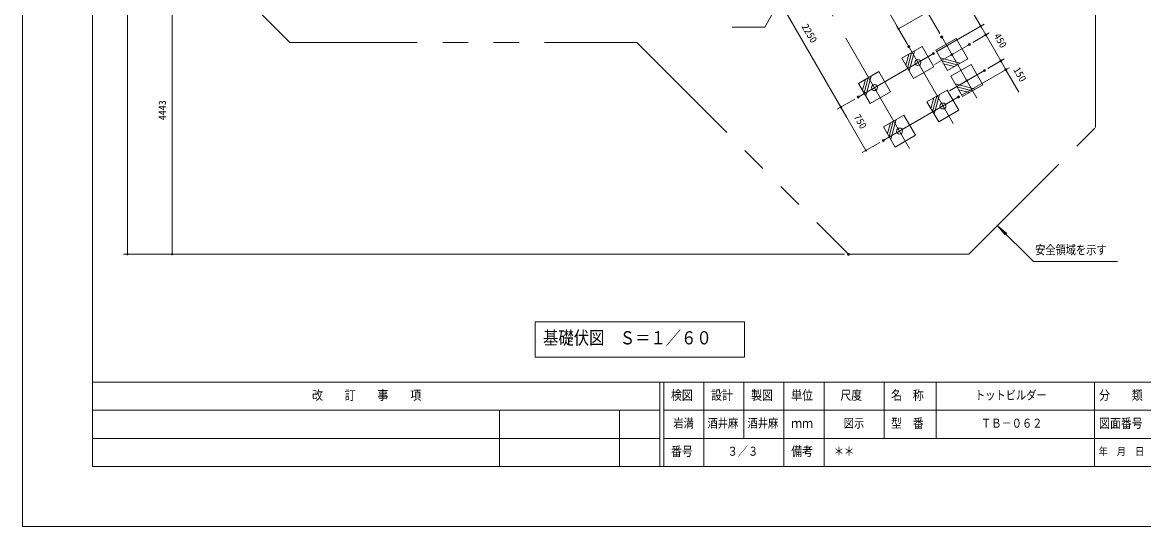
# Model space of a CAD drawing. Units: millimetres on the paper, scale 1:60. Extents: x 0 to 420, y -297 to 594.
# Drawn here: x 0 to 279.7, y -297 to -171.3 of the extents above; entities that cross this region are included whole.
import ezdxf
from ezdxf.enums import TextEntityAlignment as Align

# ---------------------------------------------------------------- set-up
doc = ezdxf.new("R2010")
doc.units = ezdxf.units.MM
doc.header["$PDMODE"] = 32
doc.header["$PDSIZE"] = 0.5
doc.linetypes.add('USER2', pattern=[50.8, 31.75, -6.35, 6.35, -6.35])
doc.linetypes.add('USER3', pattern=[63.5, 31.75, -6.35, 6.35, -6.35, 6.35, -6.35])
doc.layers.add('DEFPOINTS_3', color=7, linetype='Continuous', lineweight=9)
doc.layers.add('LY_1', color=7, linetype='Continuous', lineweight=9)
doc.styles.add('ＭＳ ゴシック', font='')
doc.styles.get('ＭＳ ゴシック').set_extended_font_data('MS Gothic')

# ---------------------------------------------------------------- blocks, each defined once
blk = doc.blocks.new('-000-_DOTSMALL')
at = {"color": 7, "linetype": 'Continuous', "lineweight": 9}
blk.add_circle((0, 0), 0.0625, dxfattribs=at)
blk.add_circle((0, 0), 0.0625, dxfattribs=at)

msp = doc.modelspace()

# ---------------------------------------------------------------- linework, layer by layer
at = {"layer": 'DEFPOINTS_3'}
for p, q in [((0, 0), (0, -297)), ((0, -297), (420, -297))]:
    msp.add_line(p, q, dxfattribs=at)
at = {"layer": 'LY_1'}
for p, q in [((17.5, -15), (17.5, -282)), ((232.943, -175.295), (227.891, -178.212)), ((235.86, -180.347), (232.943, -175.295)), ((224.476, -177.297), (219.425, -180.214)), ((227.393, -182.349), (224.476, -177.297)), ((227.891, -178.212), (230.808, -183.264)), ((219.425, -180.214), (222.341, -185.265)), ((230.808, -183.264), (235.86, -180.347)), ((236.693, -181.79), (231.641, -184.707)), ((239.61, -186.842), (236.693, -181.79)), ((213.651, -183.547), (208.599, -186.464)), ((216.568, -188.599), (213.651, -183.547)), ((222.341, -185.265), (227.393, -182.349)), ((208.599, -186.464), (211.516, -191.515)), ((231.641, -184.707), (234.558, -189.759)), ((234.558, -189.759), (239.61, -186.842)), ((211.516, -191.515), (216.568, -188.599)), ((230.726, -188.122), (225.675, -191.039)), ((233.643, -193.174), (230.726, -188.122)), ((225.675, -191.039), (228.591, -196.091)), ((219.901, -194.372), (214.849, -197.289)), ((222.818, -199.424), (219.901, -194.372)), ((228.591, -196.091), (233.643, -193.174)), ((214.849, -197.289), (217.766, -202.341)), ((217.766, -202.341), (222.818, -199.424)), ((17.5, -261), (402.5, -261)), ((159, -261), (159, -282)), ((160, -261), (160, -282)), ((170, -261), (170, -275)), ((180, -261), (180, -275)), ((190, -261), (190, -282)), ((200, -261), (200, -275)), ((215, -261), (215, -275)), ((267.5, -261), (267.5, -282)), ((215, -268), (332.5, -268)), ((160, -275), (402.5, -275)), ((200, -275), (200, -282)), ((17.5, -282), (402.5, -282))]:
    msp.add_line(p, q, dxfattribs=at)
at = {"layer": 'LY_1', "lineweight": 18}
for p, q in [((26.22, -229.099), (26.22, -44.403)), ((37.359, -229.099), (37.359, -155.055)), ((204.151, -192.399), (185.401, -159.923)), ((188.421, -166.914), (185.215, -172.467)), ((235.982, -166.841), (239.091, -172.227)), ((218.567, -172.895), (225.784, -168.728)), ((228.843, -174.027), (225.284, -167.862)), ((185.215, -172.467), (177.048, -172.467)), ((220.617, -176.446), (218.067, -172.029)), ((228.168, -178.533), (239.958, -171.727)), ((239.091, -172.227), (240.341, -174.392)), ((237.108, -176.258), (241.208, -173.892)), ((240.341, -174.392), (244.091, -180.887)), ((220.822, -182.634), (221.845, -178.816)), ((221.235, -183.348), (222.559, -178.404)), ((220.41, -181.92), (221.131, -179.229)), ((233.943, -181.454), (228.998, -180.129)), ((233.229, -181.866), (229.411, -180.843)), ((232.514, -182.279), (229.823, -181.558)), ((240.858, -182.754), (244.958, -180.387)), ((244.091, -180.887), (245.341, -183.052)), ((234.418, -189.359), (246.208, -182.552)), ((245.341, -183.052), (248.586, -188.672)), ((209.584, -188.17), (210.305, -185.479)), ((209.997, -188.884), (211.02, -185.066)), ((210.409, -189.598), (211.734, -184.654)), ((237.693, -187.949), (232.748, -186.624)), ((236.979, -188.361), (233.161, -187.338)), ((226.66, -192.745), (227.381, -190.054)), ((227.072, -193.459), (228.095, -189.641)), ((227.485, -194.174), (228.809, -189.229)), ((236.264, -188.774), (233.573, -188.053)), ((207.658, -190.375), (203.285, -192.899)), ((207.658, -190.375), (203.285, -192.899)), ((204.151, -192.399), (205.651, -194.997)), ((210.401, -203.225), (204.151, -192.399)), ((216.659, -200.424), (217.984, -195.479)), ((215.834, -198.995), (216.555, -196.304)), ((216.247, -199.709), (217.27, -195.891)), ((213.908, -201.2), (209.535, -203.725)), ((252.238, -230.925), (243.277, -221.964)), ((243.277, -221.964), (245.575, -223.893)), ((243.277, -221.964), (245.206, -224.262)), ((205.1, -229.099), (25.22, -229.099)), ((205.1, -229.099), (36.359, -229.099)), ((252.238, -230.925), (273.238, -230.925)), ((180.18, -245.912), (127.88, -245.912)), ((127.88, -245.912), (127.88, -254.712)), ((180.18, -254.712), (180.18, -245.912)), ((127.88, -254.712), (180.18, -254.712)), ((228, -261), (228, -275)), ((17.5, -268), (159, -268)), ((119, -268), (119, -282)), ((149, -268), (149, -282)), ((160, -268), (215, -268)), ((17.5, -275), (159, -275)), ((170, -275), (170, -282))]:
    msp.add_line(p, q, dxfattribs=at)
at = {"layer": 'LY_1', "linetype": 'USER2', "lineweight": 18}
for p, q in [((232.168, -196.453), (204.659, -148.805)), ((221.343, -202.703), (193.833, -155.055)), ((238.147, -190.141), (229.343, -174.893)), ((227.468, -178.938), (208.524, -189.875)), ((236.242, -176.758), (227.509, -181.801)), ((239.992, -183.254), (231.259, -188.296)), ((233.718, -189.763), (214.774, -200.7))]:
    msp.add_line(p, q, dxfattribs=at)
at = {"layer": 'LY_1', "linetype": 'USER3', "lineweight": 18}
for p, q in [((45.709, -155.219), (66.749, -176.258)), ((267.727, -197.514), (267.727, -168.453)), ((66.749, -176.258), (153.259, -176.258)), ((153.259, -176.258), (206.099, -229.099)), ((236.143, -229.099), (267.727, -197.514)), ((206.099, -229.099), (236.143, -229.099))]:
    msp.add_line(p, q, dxfattribs=at)
at = {"layer": 'LY_1'}
for centre, radius in [((223.409, -181.281), 0.743), ((231.876, -179.279), 0.227), ((212.583, -187.531), 0.743), ((235.626, -185.775), 0.227), ((229.659, -192.106), 0.743), ((218.833, -198.356), 0.743)]:
    msp.add_circle(centre, radius, dxfattribs=at)
for p in [(229.343, -174.893), (240.341, -174.392), (221.117, -177.312), (227.302, -179.033), (236.242, -176.758), (236.242, -176.758), (244.091, -180.887), (239.992, -183.254), (239.992, -183.254), (245.341, -183.052), (208.524, -189.875), (208.524, -189.875), (233.552, -189.859), (204.151, -192.399), (214.774, -200.7), (206.1, -229.099), (206.1, -229.099)]:
    msp.add_point(p, dxfattribs=at)

# ---------------------------------------------------------------- block references
at = {"layer": 'LY_1', "xscale": 2.32, "yscale": 2.32}
for p, rotation in [((218.567, -172.895), 210), ((239.091, -172.227), 120), ((240.341, -174.392), 120), ((240.341, -174.392), 300), ((244.091, -180.887), 120), ((244.091, -180.887), 300), ((245.341, -183.052), 300), ((204.151, -192.399), 120), ((204.151, -192.399), 120), ((210.401, -203.225), 300), ((26.22, -229.099), 270), ((37.359, -229.099), 270)]:
    msp.add_blockref('-000-_DOTSMALL', p, dxfattribs=dict(at, rotation=rotation))

# ---------------------------------------------------------------- texts
at = {"layer": 'LY_1', "style": 'ＭＳ ゴシック'}
for s, rotation, p in [('2250', 300, (193.847, -172.552)), ('450', 300, (241.79, -174.901)), ('150', 300, (246.663, -183.341)), ('4443', 90, (36.359, -195.66)), ('750', 300, (206.85, -195.074))]:
    msp.add_text(s, height=1.833, rotation=rotation, dxfattribs=at).set_placement(p, align=Align.BOTTOM_LEFT)
at = {"layer": 'LY_1', "style": 'ＭＳ ゴシック', "width": 0.85}
for s, height, p in [('安全領域を示す', 2.199, (252.654, -229.775)), ('基礎伏図\u3000Ｓ＝１／６０', 3.299, (129.905, -252.562)), ('改\u3000\u3000訂\u3000\u3000事\u3000\u3000項', 2.346, (72.25, -266.1)), ('検図', 2.346, (161.8, -266.1)), ('設計', 2.346, (171.8, -266.1)), ('製図', 2.346, (181.8, -266.1)), ('単位', 2.346, (191.8, -266.1)), ('尺度', 2.346, (204.05, -266.1)), ('名\u3000称', 2.346, (216.7, -266.1)), ('トットビルダー', 2.199, (237.667, -266)), ('分\u3000\u3000類', 2.346, (268.6, -266.1)), ('岩満', 2.199, (162.417, -273)), ('酒井麻', 2.199, (170.917, -273)), ('酒井麻', 2.199, (180.917, -273)), ('ｍｍ', 2.346, (191.8, -273.1)), ('図示', 2.199, (204.917, -273)), ('型\u3000番', 2.346, (216.7, -273.1)), ('ＴＢ－０６２', 2.199, (239.167, -273)), ('図面番号', 2.346, (268.6, -273.1)), ('番号', 2.346, (161.8, -280.1)), ('３／３', 2.199, (175.917, -280)), ('備考', 2.346, (191.8, -280.1)), ('＊＊', 2.199, (202.417, -280)), ('年\u3000月\u3000日', 1.906, (268.5, -279.8))]:
    msp.add_text(s, height=height, dxfattribs=at).set_placement(p, align=Align.BOTTOM_LEFT)

doc.saveas('drawing.dxf')
